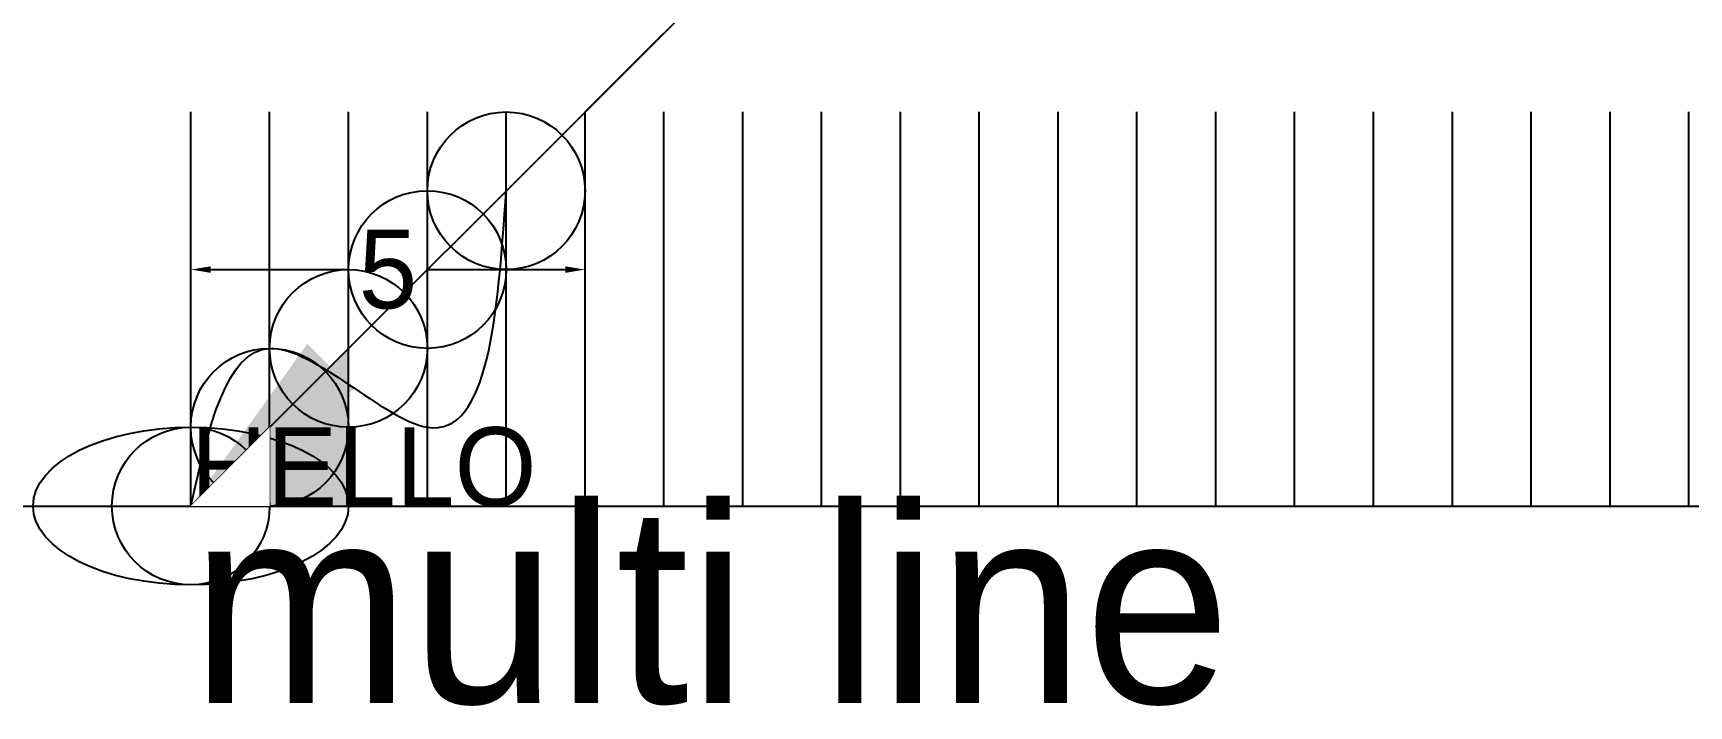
# Model space of a CAD drawing. Header units: metres. Extents: x -2 to 19, y -2.5 to 6.
import ezdxf

# ---------------------------------------------------------------- set-up
doc = ezdxf.new("R2010")
doc.units = ezdxf.units.M
doc.dimstyles.get("Standard").update_dxf_attribs({"dimtxt": 2.5, "dimasz": 2.5, "dimexe": 1.25, "dimexo": 0.625, "dimtad": 1, "dimcen": 2.5, "dimazin": 3, "dimtfac": 1, "dimtmove": 0, "dimatfit": 3})

# ---------------------------------------------------------------- blocks, each defined once
blk = doc.blocks.new('_CLOSEDFILLED')
at = {"color": 0, "linetype": 'BYBLOCK'}
blk.add_solid([(-1, 0.164), (0, 0), (-1, -0.164)], dxfattribs=at)
blk = doc.blocks.new('*D1')
for p, q in [((0, 0), (0, 3)), ((0.25, 3), (2, 3)), ((3, 3), (4.75, 3)), ((5, 0), (5, 3))]:
    blk.add_line(p, q)
at = {"layer": 'Defpoints'}
for p in [(0, 3), (0, 0), (5, 0)]:
    blk.add_point(p, dxfattribs=at)
at = {"xscale": 0.25, "yscale": 0.25, "rotation": 180}
blk.add_blockref('_CLOSEDFILLED', (0, 3), dxfattribs=at)
at = {"xscale": 0.25, "yscale": 0.25}
blk.add_blockref('_CLOSEDFILLED', (5, 3), dxfattribs=at)
at = {"insert": (2.5, 3), "char_height": 1, "attachment_point": 5}
blk.add_mtext('5', dxfattribs=at)
blk = doc.blocks.new('B1')
blk.add_line((0, 0), (1, 1))

msp = doc.modelspace()

# ---------------------------------------------------------------- hatches: boundary and pattern name
msp.add_hatch(color=7).paths.add_polyline_path([(0, 0), (2, 0), (2, 2)])

# ---------------------------------------------------------------- linework, layer by layer
for p, q in [((0, 0), (0, 5)), ((1, 0), (1, 5)), ((2, 0), (2, 5)), ((3, 0), (3, 5)), ((4, 0), (4, 5)), ((5, 0), (5, 5)), ((6, 0), (6, 5)), ((7, 0), (7, 5)), ((8, 0), (8, 5)), ((9, 0), (9, 5)), ((10, 0), (10, 5)), ((11, 0), (11, 5)), ((12, 0), (12, 5)), ((13, 0), (13, 5)), ((14, 0), (14, 5)), ((15, 0), (15, 5)), ((16, 0), (16, 5)), ((17, 0), (17, 5)), ((18, 0), (18, 5)), ((19, 0), (19, 5))]:
    msp.add_line(p, q)
msp.add_xline((0, 0), (1, 0))
msp.add_ray((0, 0), (0.707107, 0.707107))
msp.add_lwpolyline([(0, 0), (1, 0), (1, 1)], close=True)
for centre in [(4, 4), (3, 3), (2, 2), (1, 1), (0, 0)]:
    msp.add_circle(centre, 1)
msp.add_ellipse((0, 0), major_axis=(2, 0), ratio=0.5)
msp.add_spline([(0, 0), (1, 2), (3, 1), (4, 4)], degree=3)
msp.add_point((3, 3))
msp.add_solid([(0, 0), (1, 0), (1, 1)])
msp.add_3dface([(0, 0), (1, 0), (1, 1)])

# ---------------------------------------------------------------- block references
msp.add_blockref('B1', (5, 5))

# ---------------------------------------------------------------- texts
msp.add_text('HELLO', height=1).set_placement((0, 0))
at = {"insert": (0, 0), "char_height": 2.5, "attachment_point": 1}
msp.add_mtext('multi line', dxfattribs=at)

# ---------------------------------------------------------------- dimensions: what is measured, and where the dimension line sits
dim = msp.add_linear_dim(base=(0, 3), p1=(0, 0), p2=(5, 0), dimstyle='Standard')
dim.commit()
dim.dimension.update_dxf_attribs({"geometry": '*D1', "text_midpoint": (2.5, 3)})

# ---------------------------------------------------------------- leaders
msp.add_leader([(0, 0), (2, 2)], dimstyle='Standard')

# ---------------------------------------------------------------- next in the draw order: wipeouts: each hides what was drawn before it
msp.add_wipeout([(0, 0), (1, 0), (1, 1)])

doc.saveas('drawing.dxf')
